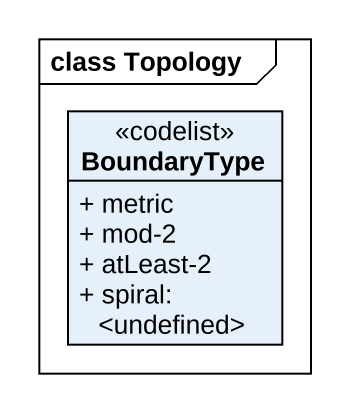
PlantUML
@startuml
mainframe class Topology
hide circle
hide empty members
skinparam classAttributeIconSize 0
class BoundaryType <<codelist>> {
  + metric
  + mod-2
  + atLeast-2
  + spiral: <undefined>
}
@enduml
